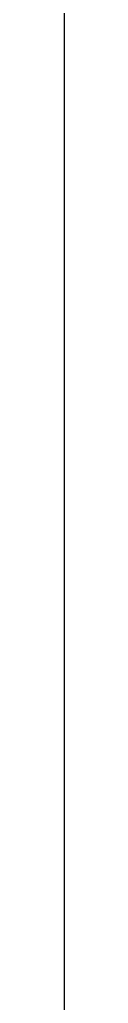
# Model space of a CAD drawing. Header units: millimetres. Extents: x -4391136 to -1798569, y -886572 to -291056.
# Drawn here: x -2551779 to -2551779, y -391051 to -389711 of the extents above; entities that cross this region are included whole.
import ezdxf

# ---------------------------------------------------------------- set-up
doc = ezdxf.new("R2010")
doc.units = ezdxf.units.MM
doc.linetypes.add('Xref-C-1-PP17-AR-2214-01-B$0$Hidden', pattern=[7.143800000000001, 4.7625, -2.3813])
for name, color, linetype in [('_PP-Dim', 7, 'Continuous'), ('Xref-C-1-PP17-AR-2214-01-B$0$A-DETL-MBND', 7, 'Xref-C-1-PP17-AR-2214-01-B$0$Hidden'), ('Xref-C-1-PP17-AR-2214-01-B$0$S-BEAM', 7, 'Continuous')]:
    doc.layers.add(name, color=color, linetype=linetype)

# ---------------------------------------------------------------- blocks, each defined once
blk = doc.blocks.new('W-1-PP17-ENT2_REV00_20260526-152612_EX_LOPF-1')
at = {"layer": 'Xref-C-1-PP17-AR-2214-01-B$0$A-DETL-MBND', "color": 7}
blk.add_line((-8200.000000003725, -6499.999999999593), (-8200.000000003725, -9805.017639786529), dxfattribs=at)
at = {"layer": 'Xref-C-1-PP17-AR-2214-01-B$0$S-BEAM', "color": 7}
blk.add_line((-8200.000000003725, -4899.999999999593), (-8200.000000003725, -9805.017639786063), dxfattribs=at)

msp = doc.modelspace()

# ---------------------------------------------------------------- block references
at = {"layer": '_PP-Dim', "color": 7}
msp.add_blockref('W-1-PP17-ENT2_REV00_20260526-152612_EX_LOPF-1', (-2543578.514610203, -383210.8748381315), dxfattribs=at)

doc.saveas('drawing.dxf')
